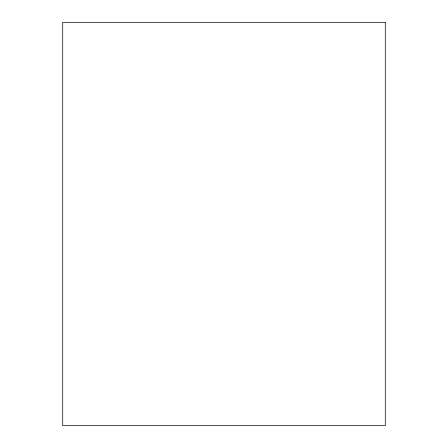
<?xml version="1.0" encoding="UTF-8"?>
<svg xmlns="http://www.w3.org/2000/svg" width="448" height="448" viewBox="0 0 448 448"><rect width="100%" height="100%" fill="white"/><g stroke="black" fill="none" stroke-linecap="round" stroke-linejoin="round"><path stroke-width="0.67" d="M385.28 22.4L62.72 22.4L62.72 425.6L385.28 425.6L385.28 22.4"/></g></svg>
